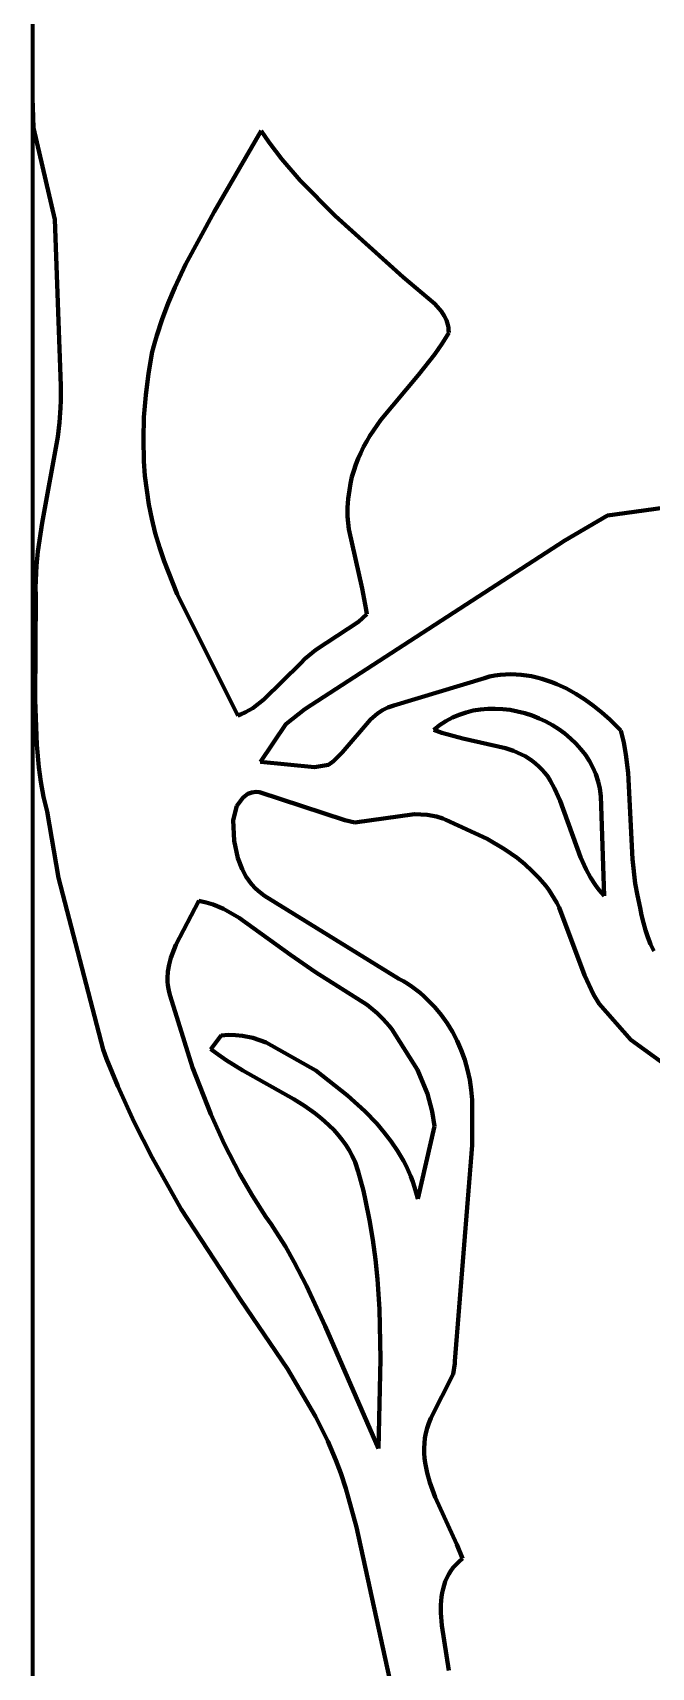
# Model space of a CAD drawing. Header units: millimetres. Extents: x 0 to 10.1, y 0 to 14.2.
# Drawn here: x 0 to 0.986, y 5.595 to 8.202 of the extents above; entities that cross this region are included whole.
import ezdxf

# ---------------------------------------------------------------- set-up
doc = ezdxf.new("R2010")
doc.units = ezdxf.units.MM
doc.layers.add('color#010101ff', color=7, linetype='CONTINUOUS', lineweight=100)
doc.layers.add('color#ffffffff', color=7, linetype='CONTINUOUS', lineweight=100)

msp = doc.modelspace()

# ---------------------------------------------------------------- linework, layer by layer
at = {"layer": 'color#010101ff'}
for p, q in [((0, 8.09), (0, 8.2724)), ((-0.0001, 8.0834), (0, 8.09)), ((0.0013, 8.0506), (-0.0001, 8.0834)), ((0.0354, 7.9044), (0.0013, 8.0506)), ((0.3642, 8.0461), (0.289, 7.9166)), ((0.3769, 8.0275), (0.3642, 8.0461)), ((0.3972, 8.0006), (0.3769, 8.0275)), ((0.4264, 7.9665), (0.3972, 8.0006)), ((0.4819, 7.9105), (0.4264, 7.9665)), ((0.0445, 7.639), (0.0354, 7.9044)), ((0.289, 7.9166), (0.2437, 7.8328)), ((0.5906, 7.8124), (0.4819, 7.9105)), ((0.2437, 7.8328), (0.2264, 7.7959)), ((0.2264, 7.7959), (0.2159, 7.7709)), ((0.6413, 7.7699), (0.5906, 7.8124)), ((0.2159, 7.7709), (0.2064, 7.7455)), ((0.6519, 7.7577), (0.6413, 7.7699)), ((0.2064, 7.7455), (0.1979, 7.7196)), ((0.6561, 7.7511), (0.6519, 7.7577)), ((0.6595, 7.744), (0.6561, 7.7511)), ((0.6619, 7.7364), (0.6595, 7.744)), ((0.1979, 7.7196), (0.1941, 7.7065)), ((0.6582, 7.7152), (0.6633, 7.724)), ((0.6627, 7.7324), (0.6619, 7.7364)), ((0.6631, 7.7283), (0.6627, 7.7324)), ((0.6633, 7.724), (0.6631, 7.7283)), ((0.1906, 7.6932), (0.1845, 7.6588)), ((0.1941, 7.7065), (0.1906, 7.6932)), ((0.641, 7.6896), (0.6527, 7.7065)), ((0.6527, 7.7065), (0.6582, 7.7152)), ((0.6152, 7.657), (0.641, 7.6896)), ((0.0448, 7.6273), (0.0445, 7.639)), ((0.1845, 7.6588), (0.18, 7.6241)), ((0.5551, 7.5848), (0.6152, 7.657)), ((0.0443, 7.6041), (0.0447, 7.6157)), ((0.0447, 7.6157), (0.0448, 7.6273)), ((0.18, 7.6241), (0.1772, 7.5892)), ((0.0427, 7.5809), (0.0443, 7.6041)), ((0.1772, 7.5892), (0.1763, 7.5542)), ((0.0401, 7.5579), (0.0427, 7.5809)), ((0.5376, 7.5594), (0.5432, 7.568)), ((0.5432, 7.568), (0.5551, 7.5848)), ((0.015, 7.4209), (0.0401, 7.5579)), ((0.1763, 7.5542), (0.1772, 7.5192)), ((0.5229, 7.5326), (0.5274, 7.5418)), ((0.5274, 7.5418), (0.5324, 7.5507)), ((0.5324, 7.5507), (0.5376, 7.5594)), ((0.1772, 7.5192), (0.1789, 7.4959)), ((0.5117, 7.5039), (0.515, 7.5137)), ((0.515, 7.5137), (0.5187, 7.5233)), ((0.5187, 7.5233), (0.5229, 7.5326)), ((0.1789, 7.4959), (0.1816, 7.4728)), ((0.505, 7.4729), (0.5066, 7.4835)), ((0.5066, 7.4835), (0.5089, 7.4939)), ((0.5089, 7.4939), (0.5117, 7.5039)), ((0.1816, 7.4728), (0.1852, 7.4497)), ((0.5017, 7.4449), (0.5027, 7.4588)), ((0.5027, 7.4588), (0.5037, 7.4658)), ((0.5037, 7.4658), (0.505, 7.4729)), ((0.1852, 7.4497), (0.1898, 7.4269)), ((0.5018, 7.431), (0.5017, 7.4449)), ((0.5037, 7.4105), (0.5018, 7.431)), ((0.9165, 7.4324), (0.8482, 7.3927)), ((1.077, 7.4549), (0.9165, 7.4324)), ((0.0081, 7.3751), (0.015, 7.4209)), ((0.1898, 7.4269), (0.1954, 7.4043)), ((0.1954, 7.4043), (0.202, 7.3819)), ((0.5253, 7.3159), (0.5037, 7.4105)), ((0.202, 7.3819), (0.2097, 7.3598)), ((0.8482, 7.3927), (0.4337, 7.1234)), ((0.0046, 7.3289), (0.0058, 7.352)), ((0.0058, 7.352), (0.0081, 7.3751)), ((0.2097, 7.3598), (0.2301, 7.3071)), ((0.0045, 7.3172), (0.0046, 7.3289)), ((0.0036, 7.1382), (0.0047, 7.3056)), ((0.0047, 7.3056), (0.0045, 7.3172)), ((0.2301, 7.3071), (0.3267, 7.1136)), ((0.5317, 7.2819), (0.5253, 7.3159)), ((0.5196, 7.2626), (0.5326, 7.2751)), ((0.5326, 7.2751), (0.5317, 7.2819)), ((0.4512, 7.2184), (0.5196, 7.2626)), ((0.3685, 7.139), (0.4276, 7.1971)), ((0.4276, 7.1971), (0.4338, 7.2039)), ((0.4338, 7.2039), (0.4512, 7.2184)), ((0.5759, 7.1294), (0.72, 7.1732)), ((0.72, 7.1732), (0.7284, 7.1754)), ((0.7284, 7.1754), (0.7369, 7.177)), ((0.7369, 7.177), (0.7453, 7.1782)), ((0.7453, 7.1782), (0.7537, 7.1789)), ((0.7537, 7.1789), (0.7621, 7.1792)), ((0.7621, 7.1792), (0.7705, 7.179)), ((0.7705, 7.179), (0.7788, 7.1784)), ((0.7788, 7.1784), (0.7871, 7.1773)), ((0.7871, 7.1773), (0.7953, 7.1759)), ((0.7953, 7.1759), (0.8035, 7.1741)), ((0.8035, 7.1741), (0.8116, 7.172)), ((0.8116, 7.172), (0.8197, 7.1694)), ((0.8197, 7.1694), (0.8276, 7.1666)), ((0.8276, 7.1666), (0.8355, 7.1635)), ((0.8355, 7.1635), (0.851, 7.1563)), ((0.851, 7.1563), (0.8659, 7.148)), ((0.8659, 7.148), (0.8804, 7.1389)), ((0.0062, 7.0667), (0.0036, 7.1382)), ((0.331, 7.115), (0.3392, 7.1185)), ((0.3392, 7.1185), (0.3508, 7.1251)), ((0.3508, 7.1251), (0.3685, 7.139)), ((0.4337, 7.1234), (0.4035, 7.0997)), ((0.5495, 7.1164), (0.5575, 7.1217)), ((0.5575, 7.1217), (0.5663, 7.1261)), ((0.5663, 7.1261), (0.571, 7.1279)), ((0.571, 7.1279), (0.5759, 7.1294)), ((0.6909, 7.1184), (0.6798, 7.1147)), ((0.7023, 7.1212), (0.6909, 7.1184)), ((0.7139, 7.1231), (0.7023, 7.1212)), ((0.7256, 7.1241), (0.7139, 7.1231)), ((0.7374, 7.1243), (0.7256, 7.1241)), ((0.7493, 7.1236), (0.7374, 7.1243)), ((0.7612, 7.1222), (0.7493, 7.1236)), ((0.7729, 7.12), (0.7612, 7.1222)), ((0.7846, 7.117), (0.7729, 7.12)), ((0.8804, 7.1389), (0.8943, 7.1289)), ((0.8943, 7.1289), (0.9076, 7.1182)), ((0.9076, 7.1182), (0.9202, 7.107)), ((0.3267, 7.1136), (0.331, 7.115)), ((0.4035, 7.0997), (0.3632, 7.0393)), ((0.4935, 7.0542), (0.5384, 7.1071)), ((0.5384, 7.1071), (0.5495, 7.1164)), ((0.6487, 7.098), (0.6393, 7.0904)), ((0.6587, 7.1045), (0.6487, 7.098)), ((0.669, 7.1101), (0.6587, 7.1045)), ((0.6798, 7.1147), (0.669, 7.1101)), ((0.7961, 7.1133), (0.7846, 7.117)), ((0.8073, 7.1089), (0.7961, 7.1133)), ((0.8182, 7.1038), (0.8073, 7.1089)), ((0.8287, 7.098), (0.8182, 7.1038)), ((0.8388, 7.0916), (0.8287, 7.098)), ((0.8485, 7.0846), (0.8388, 7.0916)), ((0.9202, 7.107), (0.9376, 7.0895)), ((0.0096, 7.0311), (0.0062, 7.0667)), ((0.6393, 7.0904), (0.652, 7.0858)), ((0.652, 7.0858), (0.6856, 7.077)), ((0.6856, 7.077), (0.7538, 7.0614)), ((0.8576, 7.0769), (0.8485, 7.0846)), ((0.8661, 7.0687), (0.8576, 7.0769)), ((0.874, 7.0599), (0.8661, 7.0687)), ((0.9376, 7.0895), (0.9422, 7.0704)), ((0.9422, 7.0704), (0.9457, 7.0511)), ((0.3632, 7.0393), (0.4493, 7.0309)), ((0.4715, 7.0349), (0.4794, 7.0407)), ((0.4794, 7.0407), (0.4935, 7.0542)), ((0.7538, 7.0614), (0.7666, 7.0569)), ((0.7666, 7.0569), (0.779, 7.0514)), ((0.779, 7.0514), (0.785, 7.0483)), ((0.785, 7.0483), (0.7907, 7.0448)), ((0.7907, 7.0448), (0.7963, 7.041)), ((0.7963, 7.041), (0.8017, 7.0368)), ((0.8811, 7.0506), (0.874, 7.0599)), ((0.8875, 7.0408), (0.8811, 7.0506)), ((0.893, 7.0305), (0.8875, 7.0408)), ((0.9457, 7.0511), (0.9494, 7.022)), ((0.013, 7.0075), (0.0096, 7.0311)), ((0.4493, 7.0309), (0.4715, 7.0349)), ((0.8017, 7.0368), (0.8069, 7.0322)), ((0.8069, 7.0322), (0.8119, 7.0273)), ((0.8119, 7.0273), (0.8166, 7.0218)), ((0.8166, 7.0218), (0.8211, 7.016)), ((0.8211, 7.016), (0.8249, 7.0098)), ((0.8977, 7.0197), (0.893, 7.0305)), ((0.9015, 7.0084), (0.8977, 7.0197)), ((0.9494, 7.022), (0.9564, 6.8845)), ((0.0173, 6.9839), (0.013, 7.0075)), ((0.3427, 6.9883), (0.3352, 6.9829)), ((0.3491, 6.9908), (0.3427, 6.9883)), ((0.3562, 6.9918), (0.3491, 6.9908)), ((0.3613, 6.9914), (0.3562, 6.9918)), ((0.4976, 6.9466), (0.3613, 6.9914)), ((0.8249, 7.0098), (0.8319, 6.997)), ((0.8319, 6.997), (0.841, 6.9772)), ((0.9042, 6.9968), (0.9015, 7.0084)), ((0.9059, 6.9847), (0.9042, 6.9968)), ((0.0228, 6.9605), (0.0173, 6.9839)), ((0.3254, 6.9694), (0.3194, 6.9463)), ((0.3352, 6.9829), (0.3254, 6.9694)), ((0.841, 6.9772), (0.8731, 6.8877)), ((0.9113, 6.8257), (0.9059, 6.9847)), ((0.0409, 6.8543), (0.0228, 6.9605)), ((0.3194, 6.9463), (0.321, 6.9137)), ((0.5137, 6.9428), (0.4976, 6.9466)), ((0.6089, 6.9558), (0.5137, 6.9428)), ((0.6288, 6.9549), (0.6089, 6.9558)), ((0.6437, 6.9521), (0.6288, 6.9549)), ((0.6536, 6.9491), (0.6437, 6.9521)), ((0.6585, 6.9471), (0.6536, 6.9491)), ((0.7243, 6.9168), (0.6585, 6.9471)), ((0.321, 6.9137), (0.327, 6.8858)), ((0.7522, 6.9002), (0.7243, 6.9168)), ((0.327, 6.8858), (0.3338, 6.8682)), ((0.7721, 6.8863), (0.7522, 6.9002)), ((0.7846, 6.8762), (0.7721, 6.8863)), ((0.8731, 6.8877), (0.8822, 6.8679)), ((0.9564, 6.8845), (0.9607, 6.8454)), ((0.3338, 6.8682), (0.3405, 6.8559)), ((0.7965, 6.8654), (0.7846, 6.8762)), ((0.8076, 6.8539), (0.7965, 6.8654)), ((0.8822, 6.8679), (0.8892, 6.8552)), ((0.112, 6.5808), (0.0409, 6.8543)), ((0.3405, 6.8559), (0.3487, 6.8446)), ((0.3487, 6.8446), (0.355, 6.8377)), ((0.355, 6.8377), (0.362, 6.8314)), ((0.362, 6.8314), (0.3697, 6.8257)), ((0.8178, 6.8416), (0.8076, 6.8539)), ((0.8226, 6.8352), (0.8178, 6.8416)), ((0.8272, 6.8285), (0.8226, 6.8352)), ((0.8892, 6.8552), (0.8971, 6.843)), ((0.8971, 6.843), (0.9015, 6.8371)), ((0.9015, 6.8371), (0.9063, 6.8313)), ((0.9063, 6.8313), (0.9113, 6.8257)), ((0.9607, 6.8454), (0.9641, 6.8261)), ((0.2646, 6.8177), (0.2283, 6.7476)), ((0.2764, 6.8153), (0.2646, 6.8177)), ((0.2877, 6.8119), (0.2764, 6.8153)), ((0.3039, 6.8052), (0.2877, 6.8119)), ((0.3293, 6.7908), (0.3039, 6.8052)), ((0.3697, 6.8257), (0.5839, 6.6936)), ((0.8314, 6.8217), (0.8272, 6.8285)), ((0.8355, 6.8146), (0.8314, 6.8217)), ((0.8392, 6.8073), (0.8355, 6.8146)), ((0.8795, 6.6995), (0.8392, 6.8073)), ((0.9641, 6.8261), (0.9685, 6.8068)), ((0.9685, 6.8068), (0.9708, 6.7948)), ((0.4109, 6.7318), (0.3293, 6.7908)), ((0.9708, 6.7948), (0.9736, 6.7829)), ((0.9736, 6.7829), (0.977, 6.7713)), ((0.977, 6.7713), (0.9808, 6.76)), ((0.9808, 6.76), (0.9852, 6.7489)), ((0.2202, 6.7267), (0.2174, 6.7161)), ((0.2283, 6.7476), (0.2202, 6.7267)), ((0.451, 6.7043), (0.4109, 6.7318)), ((0.9852, 6.7489), (0.99, 6.738)), ((0.2155, 6.7053), (0.2148, 6.6943)), ((0.2174, 6.7161), (0.2155, 6.7053)), ((0.5332, 6.652), (0.451, 6.7043)), ((0.2148, 6.6943), (0.215, 6.6888)), ((0.215, 6.6888), (0.2154, 6.6832)), ((0.2154, 6.6832), (0.2163, 6.6776)), ((0.2163, 6.6776), (0.2175, 6.672)), ((0.5839, 6.6936), (0.591, 6.6896)), ((0.591, 6.6896), (0.598, 6.6853)), ((0.598, 6.6853), (0.6047, 6.6808)), ((0.6047, 6.6808), (0.6112, 6.676)), ((0.6112, 6.676), (0.6176, 6.6709)), ((0.8939, 6.6682), (0.8795, 6.6995)), ((0.2175, 6.672), (0.2191, 6.6663)), ((0.2191, 6.6663), (0.2548, 6.5521)), ((0.549, 6.6387), (0.5332, 6.652)), ((0.6176, 6.6709), (0.6237, 6.6656)), ((0.6237, 6.6656), (0.6296, 6.6601)), ((0.6296, 6.6601), (0.6408, 6.6483)), ((0.6408, 6.6483), (0.6511, 6.6358)), ((0.9029, 6.6533), (0.8939, 6.6682)), ((0.9537, 6.5961), (0.9029, 6.6533)), ((0.5589, 6.629), (0.549, 6.6387)), ((0.5681, 6.6185), (0.5589, 6.629)), ((0.6511, 6.6358), (0.6605, 6.6226)), ((0.6605, 6.6226), (0.669, 6.6087)), ((0.2841, 6.5814), (0.3003, 6.6032)), ((0.3003, 6.6032), (0.312, 6.6041)), ((0.312, 6.6041), (0.3234, 6.6038)), ((0.3234, 6.6038), (0.3346, 6.6026)), ((0.3346, 6.6026), (0.351, 6.5991)), ((0.351, 6.5991), (0.3722, 6.5917)), ((0.5725, 6.6129), (0.5681, 6.6185)), ((0.6134, 6.5482), (0.5725, 6.6129)), ((0.669, 6.6087), (0.6765, 6.5943)), ((1.0116, 6.5541), (0.9537, 6.5961)), ((0.1176, 6.5661), (0.112, 6.5808)), ((0.292, 6.5752), (0.2841, 6.5814)), ((0.3086, 6.5635), (0.292, 6.5752)), ((0.3722, 6.5917), (0.4511, 6.547)), ((0.6765, 6.5943), (0.6831, 6.5794)), ((0.6831, 6.5794), (0.6887, 6.5641)), ((0.1354, 6.5222), (0.1176, 6.5661)), ((0.2548, 6.5521), (0.2838, 6.4777)), ((0.3347, 6.5473), (0.3086, 6.5635)), ((0.416, 6.5017), (0.3347, 6.5473)), ((0.4511, 6.547), (0.5019, 6.5074)), ((0.6293, 6.5101), (0.6134, 6.5482)), ((0.6887, 6.5641), (0.6932, 6.5484)), ((0.6932, 6.5484), (0.6967, 6.5326)), ((0.1615, 6.4648), (0.1354, 6.5222)), ((0.6967, 6.5326), (0.6991, 6.5165)), ((0.4333, 6.4907), (0.416, 6.5017)), ((0.5019, 6.5074), (0.5294, 6.4825)), ((0.637, 6.4818), (0.6293, 6.5101)), ((0.6991, 6.5165), (0.7004, 6.5004)), ((0.7004, 6.5004), (0.7004, 6.4283)), ((0.2838, 6.4777), (0.3058, 6.4293)), ((0.4498, 6.479), (0.4333, 6.4907)), ((0.4578, 6.4728), (0.4498, 6.479)), ((0.4654, 6.4663), (0.4578, 6.4728)), ((0.4728, 6.4595), (0.4654, 6.4663)), ((0.5294, 6.4825), (0.5485, 6.4625)), ((0.6406, 6.4584), (0.637, 6.4818)), ((0.1901, 6.4085), (0.1615, 6.4648)), ((0.4799, 6.4524), (0.4728, 6.4595)), ((0.4866, 6.4449), (0.4799, 6.4524)), ((0.4929, 6.437), (0.4866, 6.4449)), ((0.5485, 6.4625), (0.5605, 6.4486)), ((0.5605, 6.4486), (0.5716, 6.434)), ((0.6138, 6.3427), (0.6406, 6.4584)), ((0.3058, 6.4293), (0.3302, 6.3821)), ((0.4989, 6.4288), (0.4929, 6.437)), ((0.5044, 6.4201), (0.4989, 6.4288)), ((0.5095, 6.4109), (0.5044, 6.4201)), ((0.5716, 6.434), (0.5818, 6.4189)), ((0.5818, 6.4189), (0.591, 6.4032)), ((0.7004, 6.4283), (0.6729, 6.0835)), ((0.2368, 6.3262), (0.1901, 6.4085)), ((0.5141, 6.4012), (0.5095, 6.4109)), ((0.5188, 6.386), (0.5141, 6.4012)), ((0.591, 6.4032), (0.5952, 6.395)), ((0.5952, 6.395), (0.5991, 6.3868)), ((0.3302, 6.3821), (0.3502, 6.3476)), ((0.5231, 6.3706), (0.5188, 6.386)), ((0.5271, 6.3552), (0.5231, 6.3706)), ((0.5991, 6.3868), (0.6027, 6.3783)), ((0.6027, 6.3783), (0.6059, 6.3697)), ((0.6059, 6.3697), (0.6089, 6.3609)), ((0.3502, 6.3476), (0.3718, 6.3141)), ((0.5307, 6.3398), (0.5271, 6.3552)), ((0.537, 6.3087), (0.5307, 6.3398)), ((0.6089, 6.3609), (0.6115, 6.3519)), ((0.6115, 6.3519), (0.6138, 6.3427)), ((0.3316, 6.1807), (0.2368, 6.3262)), ((0.3718, 6.3141), (0.3799, 6.3023)), ((0.3799, 6.3023), (0.3878, 6.2905)), ((0.3878, 6.2905), (0.4027, 6.2663)), ((0.5422, 6.2774), (0.537, 6.3087)), ((0.4027, 6.2663), (0.4168, 6.2417)), ((0.5463, 6.246), (0.5422, 6.2774)), ((0.4168, 6.2417), (0.4363, 6.204)), ((0.5494, 6.2144), (0.5463, 6.246)), ((0.5526, 6.1668), (0.5494, 6.2144)), ((0.4059, 6.0713), (0.3316, 6.1807)), ((0.4363, 6.204), (0.4661, 6.1396)), ((0.5543, 6.0872), (0.5526, 6.1668)), ((0.4661, 6.1396), (0.5511, 5.9442)), ((0.5511, 5.9442), (0.5543, 6.0872)), ((0.6729, 6.08), (0.6705, 6.0628)), ((0.6729, 6.0835), (0.6729, 6.08)), ((0.4509, 5.9956), (0.4059, 6.0713)), ((0.6705, 6.0628), (0.6347, 5.9925)), ((0.4704, 5.9562), (0.4509, 5.9956)), ((0.6288, 5.9766), (0.6268, 5.9687)), ((0.6314, 5.9846), (0.6288, 5.9766)), ((0.6347, 5.9925), (0.6314, 5.9846)), ((0.4833, 5.9258), (0.4704, 5.9562)), ((0.6244, 5.9528), (0.624, 5.9449)), ((0.624, 5.9449), (0.6241, 5.937)), ((0.6253, 5.9608), (0.6244, 5.9528)), ((0.6268, 5.9687), (0.6253, 5.9608)), ((0.491, 5.9051), (0.4833, 5.9258)), ((0.6241, 5.937), (0.6247, 5.9291)), ((0.6247, 5.9291), (0.6257, 5.9213)), ((0.6257, 5.9213), (0.627, 5.9134)), ((0.499, 5.8807), (0.491, 5.9051)), ((0.627, 5.9134), (0.6287, 5.9056)), ((0.6287, 5.9056), (0.6331, 5.89)), ((0.5164, 5.8191), (0.499, 5.8807)), ((0.6331, 5.89), (0.6416, 5.8667)), ((0.6416, 5.8667), (0.6763, 5.791)), ((0.5762, 5.5438), (0.5164, 5.8191)), ((0.6763, 5.791), (0.6853, 5.769)), ((0.6798, 5.7643), (0.6749, 5.7595)), ((0.6853, 5.769), (0.6798, 5.7643)), ((0.6603, 5.7381), (0.6578, 5.7323)), ((0.6633, 5.7437), (0.6603, 5.7381)), ((0.6666, 5.7491), (0.6633, 5.7437)), ((0.6705, 5.7544), (0.6666, 5.7491)), ((0.6749, 5.7595), (0.6705, 5.7544)), ((0.6527, 5.7142), (0.6517, 5.7079)), ((0.6541, 5.7203), (0.6527, 5.7142)), ((0.6558, 5.7264), (0.6541, 5.7203)), ((0.6578, 5.7323), (0.6558, 5.7264)), ((0.6517, 5.7079), (0.6506, 5.6951)), ((0.6506, 5.6951), (0.6506, 5.682)), ((0.6506, 5.682), (0.6521, 5.662)), ((0.6521, 5.662), (0.6633, 5.5904))]:
    msp.add_line(p, q, dxfattribs=at)
at = {"layer": 'color#ffffffff'}
for p, q in [((0, 8.09), (-0.0001, 8.0834)), ((-0.0001, 8.0834), (0.0013, 8.0506)), ((0, 0), (0, 8.09)), ((0.0013, 8.0506), (0.0354, 7.9044)), ((0.289, 7.9166), (0.3642, 8.0461)), ((0.3642, 8.0461), (0.3769, 8.0275)), ((0.3769, 8.0275), (0.3972, 8.0006)), ((0.3972, 8.0006), (0.4264, 7.9665)), ((0.4264, 7.9665), (0.4819, 7.9105)), ((0.0354, 7.9044), (0.0445, 7.639)), ((0.2437, 7.8328), (0.289, 7.9166)), ((0.4819, 7.9105), (0.5906, 7.8124)), ((0.2264, 7.7959), (0.2437, 7.8328)), ((0.2159, 7.7709), (0.2264, 7.7959)), ((0.5906, 7.8124), (0.6413, 7.7699)), ((0.2064, 7.7455), (0.2159, 7.7709)), ((0.6413, 7.7699), (0.6519, 7.7577)), ((0.1979, 7.7196), (0.2064, 7.7455)), ((0.6519, 7.7577), (0.6561, 7.7511)), ((0.6561, 7.7511), (0.6595, 7.744)), ((0.6595, 7.744), (0.6619, 7.7364)), ((0.1941, 7.7065), (0.1979, 7.7196)), ((0.6633, 7.724), (0.6582, 7.7152)), ((0.6619, 7.7364), (0.6627, 7.7324)), ((0.6627, 7.7324), (0.6631, 7.7283)), ((0.6631, 7.7283), (0.6633, 7.724)), ((0.1845, 7.6588), (0.1906, 7.6932)), ((0.1906, 7.6932), (0.1941, 7.7065)), ((0.6527, 7.7065), (0.641, 7.6896)), ((0.6582, 7.7152), (0.6527, 7.7065)), ((0.641, 7.6896), (0.6152, 7.657)), ((0.0445, 7.639), (0.0448, 7.6273)), ((0.18, 7.6241), (0.1845, 7.6588)), ((0.6152, 7.657), (0.5551, 7.5848)), ((0.0447, 7.6157), (0.0443, 7.6041)), ((0.0448, 7.6273), (0.0447, 7.6157)), ((0.1772, 7.5892), (0.18, 7.6241)), ((0.0443, 7.6041), (0.0427, 7.5809)), ((0.1763, 7.5542), (0.1772, 7.5892)), ((0.0427, 7.5809), (0.0401, 7.5579)), ((0.5432, 7.568), (0.5376, 7.5594)), ((0.5551, 7.5848), (0.5432, 7.568)), ((0.0401, 7.5579), (0.015, 7.4209)), ((0.1772, 7.5192), (0.1763, 7.5542)), ((0.5274, 7.5418), (0.5229, 7.5326)), ((0.5324, 7.5507), (0.5274, 7.5418)), ((0.5376, 7.5594), (0.5324, 7.5507)), ((0.1789, 7.4959), (0.1772, 7.5192)), ((0.515, 7.5137), (0.5117, 7.5039)), ((0.5187, 7.5233), (0.515, 7.5137)), ((0.5229, 7.5326), (0.5187, 7.5233)), ((0.1816, 7.4728), (0.1789, 7.4959)), ((0.5066, 7.4835), (0.505, 7.4729)), ((0.5089, 7.4939), (0.5066, 7.4835)), ((0.5117, 7.5039), (0.5089, 7.4939)), ((0.1852, 7.4497), (0.1816, 7.4728)), ((0.5027, 7.4588), (0.5017, 7.4449)), ((0.5037, 7.4658), (0.5027, 7.4588)), ((0.505, 7.4729), (0.5037, 7.4658)), ((0.1898, 7.4269), (0.1852, 7.4497)), ((0.5017, 7.4449), (0.5018, 7.431)), ((0.5018, 7.431), (0.5037, 7.4105)), ((0.8482, 7.3927), (0.9165, 7.4324)), ((0.9165, 7.4324), (1.077, 7.4549)), ((0.015, 7.4209), (0.0081, 7.3751)), ((0.1954, 7.4043), (0.1898, 7.4269)), ((0.202, 7.3819), (0.1954, 7.4043)), ((0.5037, 7.4105), (0.5253, 7.3159)), ((0.2097, 7.3598), (0.202, 7.3819)), ((0.4337, 7.1234), (0.8482, 7.3927)), ((0.0058, 7.352), (0.0046, 7.3289)), ((0.0081, 7.3751), (0.0058, 7.352)), ((0.2301, 7.3071), (0.2097, 7.3598)), ((0.0046, 7.3289), (0.0045, 7.3172)), ((0.0047, 7.3056), (0.0036, 7.1382)), ((0.0045, 7.3172), (0.0047, 7.3056)), ((0.3267, 7.1136), (0.2301, 7.3071)), ((0.5253, 7.3159), (0.5317, 7.2819)), ((0.5326, 7.2751), (0.5196, 7.2626)), ((0.5317, 7.2819), (0.5326, 7.2751)), ((0.5196, 7.2626), (0.4512, 7.2184)), ((0.4276, 7.1971), (0.3685, 7.139)), ((0.4338, 7.2039), (0.4276, 7.1971)), ((0.4512, 7.2184), (0.4338, 7.2039)), ((0.72, 7.1732), (0.5759, 7.1294)), ((0.7284, 7.1754), (0.72, 7.1732)), ((0.7369, 7.177), (0.7284, 7.1754)), ((0.7453, 7.1782), (0.7369, 7.177)), ((0.7537, 7.1789), (0.7453, 7.1782)), ((0.7621, 7.1792), (0.7537, 7.1789)), ((0.7705, 7.179), (0.7621, 7.1792)), ((0.7788, 7.1784), (0.7705, 7.179)), ((0.7871, 7.1773), (0.7788, 7.1784)), ((0.7953, 7.1759), (0.7871, 7.1773)), ((0.8035, 7.1741), (0.7953, 7.1759)), ((0.8116, 7.172), (0.8035, 7.1741)), ((0.8197, 7.1694), (0.8116, 7.172)), ((0.8276, 7.1666), (0.8197, 7.1694)), ((0.8355, 7.1635), (0.8276, 7.1666)), ((0.851, 7.1563), (0.8355, 7.1635)), ((0.8659, 7.148), (0.851, 7.1563)), ((0.8804, 7.1389), (0.8659, 7.148)), ((0.0036, 7.1382), (0.0062, 7.0667)), ((0.3392, 7.1185), (0.331, 7.115)), ((0.3508, 7.1251), (0.3392, 7.1185)), ((0.3685, 7.139), (0.3508, 7.1251)), ((0.4035, 7.0997), (0.4337, 7.1234)), ((0.5575, 7.1217), (0.5495, 7.1164)), ((0.5663, 7.1261), (0.5575, 7.1217)), ((0.571, 7.1279), (0.5663, 7.1261)), ((0.5759, 7.1294), (0.571, 7.1279)), ((0.6798, 7.1147), (0.6909, 7.1184)), ((0.6909, 7.1184), (0.7023, 7.1212)), ((0.7023, 7.1212), (0.7139, 7.1231)), ((0.7139, 7.1231), (0.7256, 7.1241)), ((0.7256, 7.1241), (0.7374, 7.1243)), ((0.7374, 7.1243), (0.7493, 7.1236)), ((0.7493, 7.1236), (0.7612, 7.1222)), ((0.7612, 7.1222), (0.7729, 7.12)), ((0.7729, 7.12), (0.7846, 7.117)), ((0.8943, 7.1289), (0.8804, 7.1389)), ((0.9076, 7.1182), (0.8943, 7.1289)), ((0.9202, 7.107), (0.9076, 7.1182)), ((0.331, 7.115), (0.3267, 7.1136)), ((0.3632, 7.0393), (0.4035, 7.0997)), ((0.5384, 7.1071), (0.4935, 7.0542)), ((0.5495, 7.1164), (0.5384, 7.1071)), ((0.6393, 7.0904), (0.6487, 7.098)), ((0.6487, 7.098), (0.6587, 7.1045)), ((0.6587, 7.1045), (0.669, 7.1101)), ((0.669, 7.1101), (0.6798, 7.1147)), ((0.7846, 7.117), (0.7961, 7.1133)), ((0.7961, 7.1133), (0.8073, 7.1089)), ((0.8073, 7.1089), (0.8182, 7.1038)), ((0.8182, 7.1038), (0.8287, 7.098)), ((0.8287, 7.098), (0.8388, 7.0916)), ((0.8388, 7.0916), (0.8485, 7.0846)), ((0.9376, 7.0895), (0.9202, 7.107)), ((0.0062, 7.0667), (0.0096, 7.0311)), ((0.652, 7.0858), (0.6393, 7.0904)), ((0.6856, 7.077), (0.652, 7.0858)), ((0.7538, 7.0614), (0.6856, 7.077)), ((0.8485, 7.0846), (0.8576, 7.0769)), ((0.8576, 7.0769), (0.8661, 7.0687)), ((0.8661, 7.0687), (0.874, 7.0599)), ((0.9422, 7.0704), (0.9376, 7.0895)), ((0.9457, 7.0511), (0.9422, 7.0704)), ((0.4493, 7.0309), (0.3632, 7.0393)), ((0.4794, 7.0407), (0.4715, 7.0349)), ((0.4935, 7.0542), (0.4794, 7.0407)), ((0.7666, 7.0569), (0.7538, 7.0614)), ((0.779, 7.0514), (0.7666, 7.0569)), ((0.785, 7.0483), (0.779, 7.0514)), ((0.7907, 7.0448), (0.785, 7.0483)), ((0.7963, 7.041), (0.7907, 7.0448)), ((0.8017, 7.0368), (0.7963, 7.041)), ((0.874, 7.0599), (0.8811, 7.0506)), ((0.8811, 7.0506), (0.8875, 7.0408)), ((0.8875, 7.0408), (0.893, 7.0305)), ((0.9494, 7.022), (0.9457, 7.0511)), ((0.0096, 7.0311), (0.013, 7.0075)), ((0.4715, 7.0349), (0.4493, 7.0309)), ((0.8069, 7.0322), (0.8017, 7.0368)), ((0.8119, 7.0273), (0.8069, 7.0322)), ((0.8166, 7.0218), (0.8119, 7.0273)), ((0.8211, 7.016), (0.8166, 7.0218)), ((0.8249, 7.0098), (0.8211, 7.016)), ((0.893, 7.0305), (0.8977, 7.0197)), ((0.8977, 7.0197), (0.9015, 7.0084)), ((0.9564, 6.8845), (0.9494, 7.022)), ((0.013, 7.0075), (0.0173, 6.9839)), ((0.3352, 6.9829), (0.3427, 6.9883)), ((0.3427, 6.9883), (0.3491, 6.9908)), ((0.3491, 6.9908), (0.3562, 6.9918)), ((0.3562, 6.9918), (0.3613, 6.9914)), ((0.3613, 6.9914), (0.4976, 6.9466)), ((0.8319, 6.997), (0.8249, 7.0098)), ((0.841, 6.9772), (0.8319, 6.997)), ((0.9015, 7.0084), (0.9042, 6.9968)), ((0.9042, 6.9968), (0.9059, 6.9847)), ((0.0173, 6.9839), (0.0228, 6.9605)), ((0.3194, 6.9463), (0.3254, 6.9694)), ((0.3254, 6.9694), (0.3352, 6.9829)), ((0.8731, 6.8877), (0.841, 6.9772)), ((0.9059, 6.9847), (0.9113, 6.8257)), ((0.0228, 6.9605), (0.0409, 6.8543)), ((0.321, 6.9137), (0.3194, 6.9463)), ((0.4976, 6.9466), (0.5137, 6.9428)), ((0.5137, 6.9428), (0.6089, 6.9558)), ((0.6089, 6.9558), (0.6288, 6.9549)), ((0.6288, 6.9549), (0.6437, 6.9521)), ((0.6437, 6.9521), (0.6536, 6.9491)), ((0.6536, 6.9491), (0.6585, 6.9471)), ((0.6585, 6.9471), (0.7243, 6.9168)), ((0.327, 6.8858), (0.321, 6.9137)), ((0.7243, 6.9168), (0.7522, 6.9002)), ((0.3338, 6.8682), (0.327, 6.8858)), ((0.7522, 6.9002), (0.7721, 6.8863)), ((0.7721, 6.8863), (0.7846, 6.8762)), ((0.8822, 6.8679), (0.8731, 6.8877)), ((0.9607, 6.8454), (0.9564, 6.8845)), ((0.3405, 6.8559), (0.3338, 6.8682)), ((0.7846, 6.8762), (0.7965, 6.8654)), ((0.7965, 6.8654), (0.8076, 6.8539)), ((0.8892, 6.8552), (0.8822, 6.8679)), ((0.0409, 6.8543), (0.112, 6.5808)), ((0.3487, 6.8446), (0.3405, 6.8559)), ((0.355, 6.8377), (0.3487, 6.8446)), ((0.362, 6.8314), (0.355, 6.8377)), ((0.3697, 6.8257), (0.362, 6.8314)), ((0.8076, 6.8539), (0.8178, 6.8416)), ((0.8178, 6.8416), (0.8226, 6.8352)), ((0.8226, 6.8352), (0.8272, 6.8285)), ((0.8971, 6.843), (0.8892, 6.8552)), ((0.9015, 6.8371), (0.8971, 6.843)), ((0.9063, 6.8313), (0.9015, 6.8371)), ((0.9113, 6.8257), (0.9063, 6.8313)), ((0.9641, 6.8261), (0.9607, 6.8454)), ((0.2283, 6.7476), (0.2646, 6.8177)), ((0.2646, 6.8177), (0.2764, 6.8153)), ((0.2764, 6.8153), (0.2877, 6.8119)), ((0.2877, 6.8119), (0.3039, 6.8052)), ((0.3039, 6.8052), (0.3293, 6.7908)), ((0.5839, 6.6936), (0.3697, 6.8257)), ((0.8272, 6.8285), (0.8314, 6.8217)), ((0.8314, 6.8217), (0.8355, 6.8146)), ((0.8355, 6.8146), (0.8392, 6.8073)), ((0.8392, 6.8073), (0.8795, 6.6995)), ((0.9685, 6.8068), (0.9641, 6.8261)), ((0.9708, 6.7948), (0.9685, 6.8068)), ((0.3293, 6.7908), (0.4109, 6.7318)), ((0.9736, 6.7829), (0.9708, 6.7948)), ((0.977, 6.7713), (0.9736, 6.7829)), ((0.9808, 6.76), (0.977, 6.7713)), ((0.9852, 6.7489), (0.9808, 6.76)), ((0.2174, 6.7161), (0.2202, 6.7267)), ((0.2202, 6.7267), (0.2283, 6.7476)), ((0.4109, 6.7318), (0.451, 6.7043)), ((0.99, 6.738), (0.9852, 6.7489)), ((0.2148, 6.6943), (0.2155, 6.7053)), ((0.2155, 6.7053), (0.2174, 6.7161)), ((0.451, 6.7043), (0.5332, 6.652)), ((0.215, 6.6888), (0.2148, 6.6943)), ((0.2154, 6.6832), (0.215, 6.6888)), ((0.2163, 6.6776), (0.2154, 6.6832)), ((0.2175, 6.672), (0.2163, 6.6776)), ((0.591, 6.6896), (0.5839, 6.6936)), ((0.598, 6.6853), (0.591, 6.6896)), ((0.6047, 6.6808), (0.598, 6.6853)), ((0.6112, 6.676), (0.6047, 6.6808)), ((0.6176, 6.6709), (0.6112, 6.676)), ((0.8795, 6.6995), (0.8939, 6.6682)), ((0.2191, 6.6663), (0.2175, 6.672)), ((0.2548, 6.5521), (0.2191, 6.6663)), ((0.5332, 6.652), (0.549, 6.6387)), ((0.6237, 6.6656), (0.6176, 6.6709)), ((0.6296, 6.6601), (0.6237, 6.6656)), ((0.6408, 6.6483), (0.6296, 6.6601)), ((0.6511, 6.6358), (0.6408, 6.6483)), ((0.8939, 6.6682), (0.9029, 6.6533)), ((0.9029, 6.6533), (0.9537, 6.5961)), ((0.549, 6.6387), (0.5589, 6.629)), ((0.5589, 6.629), (0.5681, 6.6185)), ((0.6605, 6.6226), (0.6511, 6.6358)), ((0.669, 6.6087), (0.6605, 6.6226)), ((0.3003, 6.6032), (0.2841, 6.5814)), ((0.312, 6.6041), (0.3003, 6.6032)), ((0.3234, 6.6038), (0.312, 6.6041)), ((0.3346, 6.6026), (0.3234, 6.6038)), ((0.351, 6.5991), (0.3346, 6.6026)), ((0.3722, 6.5917), (0.351, 6.5991)), ((0.5681, 6.6185), (0.5725, 6.6129)), ((0.5725, 6.6129), (0.6134, 6.5482)), ((0.6765, 6.5943), (0.669, 6.6087)), ((0.9537, 6.5961), (1.0116, 6.5541)), ((0.112, 6.5808), (0.1176, 6.5661)), ((0.2841, 6.5814), (0.292, 6.5752)), ((0.292, 6.5752), (0.3086, 6.5635)), ((0.4511, 6.547), (0.3722, 6.5917)), ((0.6831, 6.5794), (0.6765, 6.5943)), ((0.6887, 6.5641), (0.6831, 6.5794)), ((0.1176, 6.5661), (0.1354, 6.5222)), ((0.2838, 6.4777), (0.2548, 6.5521)), ((0.3086, 6.5635), (0.3347, 6.5473)), ((0.3347, 6.5473), (0.416, 6.5017)), ((0.5019, 6.5074), (0.4511, 6.547)), ((0.6134, 6.5482), (0.6293, 6.5101)), ((0.6932, 6.5484), (0.6887, 6.5641)), ((0.6967, 6.5326), (0.6932, 6.5484)), ((0.1354, 6.5222), (0.1615, 6.4648)), ((0.6991, 6.5165), (0.6967, 6.5326)), ((0.416, 6.5017), (0.4333, 6.4907)), ((0.5294, 6.4825), (0.5019, 6.5074)), ((0.6293, 6.5101), (0.637, 6.4818)), ((0.7004, 6.5004), (0.6991, 6.5165)), ((0.7004, 6.4283), (0.7004, 6.5004)), ((0.3058, 6.4293), (0.2838, 6.4777)), ((0.4333, 6.4907), (0.4498, 6.479)), ((0.4498, 6.479), (0.4578, 6.4728)), ((0.4578, 6.4728), (0.4654, 6.4663)), ((0.4654, 6.4663), (0.4728, 6.4595)), ((0.5485, 6.4625), (0.5294, 6.4825)), ((0.637, 6.4818), (0.6406, 6.4584)), ((0.1615, 6.4648), (0.1901, 6.4085)), ((0.4728, 6.4595), (0.4799, 6.4524)), ((0.4799, 6.4524), (0.4866, 6.4449)), ((0.4866, 6.4449), (0.4929, 6.437)), ((0.5605, 6.4486), (0.5485, 6.4625)), ((0.5716, 6.434), (0.5605, 6.4486)), ((0.6406, 6.4584), (0.6138, 6.3427)), ((0.3302, 6.3821), (0.3058, 6.4293)), ((0.4929, 6.437), (0.4989, 6.4288)), ((0.4989, 6.4288), (0.5044, 6.4201)), ((0.5044, 6.4201), (0.5095, 6.4109)), ((0.5818, 6.4189), (0.5716, 6.434)), ((0.591, 6.4032), (0.5818, 6.4189)), ((0.6729, 6.0835), (0.7004, 6.4283)), ((0.1901, 6.4085), (0.2368, 6.3262)), ((0.5095, 6.4109), (0.5141, 6.4012)), ((0.5141, 6.4012), (0.5188, 6.386)), ((0.5952, 6.395), (0.591, 6.4032)), ((0.5991, 6.3868), (0.5952, 6.395)), ((0.3502, 6.3476), (0.3302, 6.3821)), ((0.5188, 6.386), (0.5231, 6.3706)), ((0.5231, 6.3706), (0.5271, 6.3552)), ((0.6027, 6.3783), (0.5991, 6.3868)), ((0.6059, 6.3697), (0.6027, 6.3783)), ((0.6089, 6.3609), (0.6059, 6.3697)), ((0.3718, 6.3141), (0.3502, 6.3476)), ((0.5271, 6.3552), (0.5307, 6.3398)), ((0.5307, 6.3398), (0.537, 6.3087)), ((0.6115, 6.3519), (0.6089, 6.3609)), ((0.6138, 6.3427), (0.6115, 6.3519)), ((0.2368, 6.3262), (0.3316, 6.1807)), ((0.3799, 6.3023), (0.3718, 6.3141)), ((0.3878, 6.2905), (0.3799, 6.3023)), ((0.4027, 6.2663), (0.3878, 6.2905)), ((0.537, 6.3087), (0.5422, 6.2774)), ((0.4168, 6.2417), (0.4027, 6.2663)), ((0.5422, 6.2774), (0.5463, 6.246)), ((0.4363, 6.204), (0.4168, 6.2417)), ((0.5463, 6.246), (0.5494, 6.2144)), ((0.5494, 6.2144), (0.5526, 6.1668)), ((0.3316, 6.1807), (0.4059, 6.0713)), ((0.4661, 6.1396), (0.4363, 6.204)), ((0.5526, 6.1668), (0.5543, 6.0872)), ((0.5511, 5.9442), (0.4661, 6.1396)), ((0.5543, 6.0872), (0.5511, 5.9442)), ((0.6705, 6.0628), (0.6729, 6.08)), ((0.6729, 6.08), (0.6729, 6.0835)), ((0.4059, 6.0713), (0.4509, 5.9956)), ((0.6347, 5.9925), (0.6705, 6.0628)), ((0.4509, 5.9956), (0.4704, 5.9562)), ((0.6268, 5.9687), (0.6288, 5.9766)), ((0.6288, 5.9766), (0.6314, 5.9846)), ((0.6314, 5.9846), (0.6347, 5.9925)), ((0.4704, 5.9562), (0.4833, 5.9258)), ((0.624, 5.9449), (0.6244, 5.9528)), ((0.6241, 5.937), (0.624, 5.9449)), ((0.6244, 5.9528), (0.6253, 5.9608)), ((0.6253, 5.9608), (0.6268, 5.9687)), ((0.4833, 5.9258), (0.491, 5.9051)), ((0.6247, 5.9291), (0.6241, 5.937)), ((0.6257, 5.9213), (0.6247, 5.9291)), ((0.627, 5.9134), (0.6257, 5.9213)), ((0.491, 5.9051), (0.499, 5.8807)), ((0.6287, 5.9056), (0.627, 5.9134)), ((0.6331, 5.89), (0.6287, 5.9056)), ((0.499, 5.8807), (0.5164, 5.8191)), ((0.6416, 5.8667), (0.6331, 5.89)), ((0.6763, 5.791), (0.6416, 5.8667)), ((0.5164, 5.8191), (0.5762, 5.5438)), ((0.6853, 5.769), (0.6763, 5.791)), ((0.6749, 5.7595), (0.6798, 5.7643)), ((0.6798, 5.7643), (0.6853, 5.769)), ((0.6578, 5.7323), (0.6603, 5.7381)), ((0.6603, 5.7381), (0.6633, 5.7437)), ((0.6633, 5.7437), (0.6666, 5.7491)), ((0.6666, 5.7491), (0.6705, 5.7544)), ((0.6705, 5.7544), (0.6749, 5.7595)), ((0.6517, 5.7079), (0.6527, 5.7142)), ((0.6527, 5.7142), (0.6541, 5.7203)), ((0.6541, 5.7203), (0.6558, 5.7264)), ((0.6558, 5.7264), (0.6578, 5.7323)), ((0.6506, 5.6951), (0.6517, 5.7079)), ((0.6506, 5.682), (0.6506, 5.6951)), ((0.6521, 5.662), (0.6506, 5.682)), ((0.6633, 5.5904), (0.6521, 5.662))]:
    msp.add_line(p, q, dxfattribs=at)

doc.saveas('drawing.dxf')
